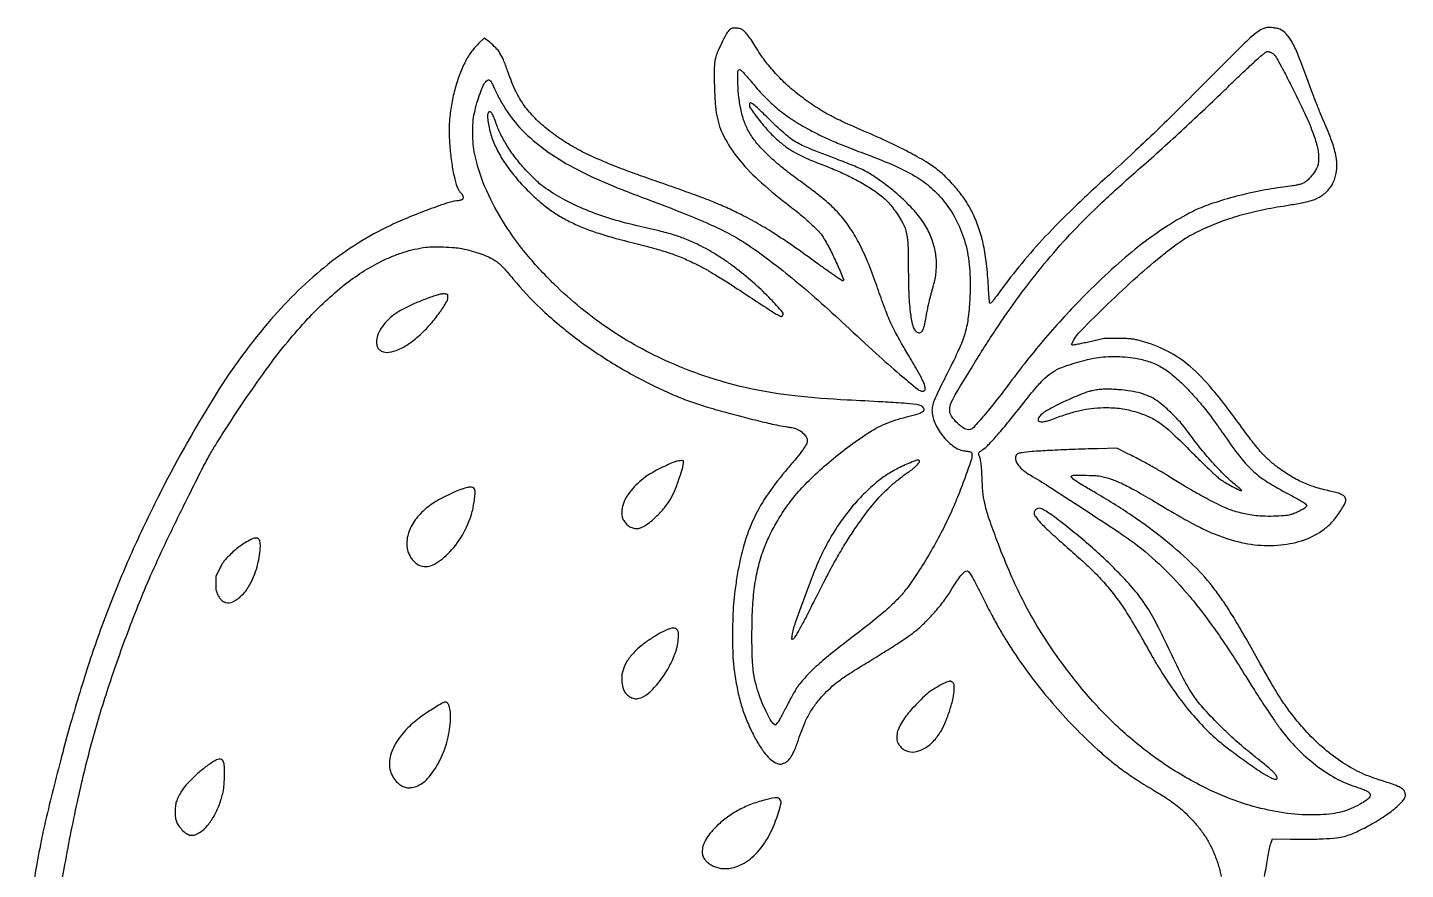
# Model space of a CAD drawing. Extents: x 0 to 1975, y 0 to 2092.
# Drawn here: x 49 to 1975, y 916 to 2092 of the extents above; entities that cross this region are included whole.
import ezdxf

# ---------------------------------------------------------------- set-up
doc = ezdxf.new("R2010")
doc.units = 0

msp = doc.modelspace()

# ---------------------------------------------------------------- linework, layer by layer
for points in [[(1777.855031, 906.027312, 0.002968), (1779.98021, 918.349806, -0.003582), (1781.990506, 929.921345, -0.004543), (1784.020893, 940.578641, -0.0036), (1785.866996, 949.4778, -0.036811), (1786.926046, 953.088123), (1789.022566, 958.676245), (1814.299078, 958.205844, 0.008198), (1837.519967, 958.154486, 0.009294), (1859.77705, 958.884175, 0.008846), (1878.641924, 960.188902, 0.045929), (1888.905683, 962.04108, 0.041618), (1906.618168, 968.577359, 0.020631), (1927.902667, 979.603228, 0.020588), (1948.587539, 992.582771, 0.035029), (1964.564584, 1005.281952, 0.02239), (1970.837042, 1011.56683, 0.078812), (1973.968655, 1016.3224, 0.123875), (1974.735471, 1020.571497, 0.102683), (1973.494431, 1025.01077, 0.123522), (1970.288342, 1028.643837, 0.046268), (1964.313016, 1031.982117, 0.023438), (1953.980748, 1035.991326, 0.004037), (1934, 1042.506512, -0.041908), (1907.4594, 1053.443952, -0.033388), (1880.909408, 1069.409813, -0.0317), (1855.326559, 1089.742185, -0.028924), (1831.675861, 1113.74327, -0.014239), (1815.842681, 1132.859404, -0.020523), (1803.0446, 1150.702222, -0.014157), (1788.749248, 1173.86919, -0.003373), (1766.325805, 1213.232334, 0.002918), (1747.16758, 1246.934765, 0.007687), (1732.930001, 1270.788719, 0.010299), (1720.799502, 1289.544983, 0.012508), (1708.641505, 1306.586124, 0.037937), (1679.088427, 1340.244195, 0.023708), (1639.875741, 1375.125314, 0.021547), (1592.870963, 1409.868152, 0.017405), (1539.638947, 1443.139464, -0.003753), (1522.602739, 1453.151403, -0.018439), (1513.246412, 1459.22397, -0.028139), (1508.046514, 1463.333739, -0.432098), (1507.985051, 1465.384225, -0.196603), (1510.618963, 1466.48782, -0.003826), (1525.596705, 1466.500793, -0.009254), (1539.871138, 1466.13965, -0.037541), (1548.5, 1465.109262, -0.034142), (1563.357773, 1461.122511, -0.02683), (1578.819925, 1454.873872, -0.019113), (1597.810165, 1445.08544, -0.006593), (1624.5, 1429.542779, 0.004488), (1660.401423, 1408.432906, 0.013106), (1685.668327, 1394.748719, 0.018187), (1706.298556, 1385.192729, 0.021237), (1726.541519, 1377.689899, 0.048293), (1763.83258, 1369.508755, 0.054813), (1800.415885, 1369.145157, 0.059165), (1833.636463, 1376.496194, 0.077602), (1861.003701, 1391.123721, 0.024015), (1867.424133, 1396.463576, 0.025104), (1873.203675, 1402.319823, 0.023067), (1878.765784, 1409.163194, 0.01521), (1884.542248, 1417.5, 0.013683), (1888.789779, 1424.456693, 0.04949), (1890.912026, 1429.184973, 0.085461), (1891.450273, 1432.68744, 0.141436), (1890.575474, 1435.525156, 0.098861), (1888.00795, 1438.135541, 0.050859), (1883.956499, 1440.32244, 0.03402), (1877.942986, 1442.350817, 0.011555), (1868.964174, 1444.49292, -0.02333), (1848.377066, 1449.919707, -0.031909), (1830.493752, 1456.818707, -0.031163), (1813.316119, 1466.075891, -0.020803), (1794.845768, 1478.663234, -0.02685), (1782.779144, 1488.69311, -0.027507), (1771.959414, 1499.882021, -0.017212), (1758.915743, 1516.038212, -0.003903), (1737.958326, 1544.36436, 0.018939), (1701.04183, 1591.244704, 0.046521), (1669.677478, 1621.834667, 0.058615), (1638.028848, 1641.801725, 0.050512), (1601, 1655.100318, 0.016063), (1595.085729, 1656.371626, 0.024481), (1589.879629, 1657.055746, 0.016909), (1583.407666, 1657.365938, 0.003912), (1572.5, 1657.434145), (1553.5, 1657.40429), (1532.263095, 1652.590131, -0.003938), (1524.012599, 1650.788042, -0.00598), (1516.811134, 1649.364116, -0.00251), (1510.65328, 1648.254833, -0.135729), (1509.482709, 1648.368262, -0.11258), (1508.757423, 1648.854535, -0.214281), (1508.531808, 1649.505181, -0.085771), (1508.812607, 1650.562779, -0.010276), (1509.870748, 1652.746645, -0.077162), (1521.445593, 1668.764009, -0.006108), (1558.874871, 1705.702632, -0.009075), (1600.171624, 1744.05398, -0.013842), (1637.5, 1775.661719, -0.006209), (1651.874942, 1786.87595, -0.015808), (1662.651056, 1794.544287, -0.018852), (1672.708964, 1800.699218, -0.013077), (1684.5, 1806.917526, -0.021932), (1711.252388, 1818.71391, -0.020274), (1739.639146, 1828.465669, -0.019169), (1770.255976, 1836.349539, -0.015391), (1803.710326, 1842.537948, 0.005645), (1822.501552, 1845.63648, 0.014194), (1836.094442, 1848.435749, 0.019181), (1846.120502, 1851.208822, 0.045405), (1853.253043, 1854.215554, 0.042549), (1859.368588, 1858.176442, 0.033623), (1865.260198, 1863.41727, 0.034099), (1870.291528, 1869.289868, 0.049274), (1873.813971, 1875.142813, 0.079864), (1878.374429, 1890.772355, 0.065797), (1878.254585, 1908.161004, 0.04881), (1873.191623, 1929.229322, 0.020287), (1862.490209, 1956.5, -0.00616), (1856.521844, 1970.530413, -0.004201), (1850.068458, 1986.618529, -0.003746), (1843.100922, 2004.820458, -0.002679), (1835.568219, 2025.282641, 0.008669), (1824.346478, 2054.674976, 0.034003), (1815.906728, 2072.145298, 0.057399), (1808.009143, 2082.916253, 0.101874), (1799.089391, 2089.289466, 0.057571), (1794.046941, 2090.86218, 0.032038), (1787.650514, 2091.654648, 0.032074), (1781.356075, 2091.623696, 0.072044), (1776.69799, 2090.616804, 0.074308), (1768.347446, 2085.99977, 0.02349), (1757.424629, 2076.792449, 0.009174), (1739.043994, 2059.12199, 0.00079), (1693, 2013.056704, -0.00159), (1652.537383, 1972.704737, -0.00394), (1622.566586, 1943.469888, -0.004491), (1594.544243, 1917.042913, -0.002738), (1561, 1886.312457, 0.007139), (1510.725437, 1839.434559, 0.013247), (1471.515569, 1799.765479, 0.015346), (1438.639029, 1762.46143, 0.015223), (1408.020834, 1723.112812, -0.002058), (1400.165209, 1712.449484, -0.021152), (1396.718577, 1708.199044, -0.0832), (1394.881541, 1706.71005, -0.482412), (1393.884286, 1707.112812, -0.050109), (1393.561734, 1708.809483, -0.002082), (1393.045908, 1714.967514, -0.00359), (1392.516744, 1722.281202, -0.00254), (1392.023285, 1730.5, 0.013632), (1389.431501, 1761.977906, 0.024592), (1385.34512, 1787.528935, 0.028495), (1379.318889, 1809.757899, 0.029226), (1370.845079, 1830.964636, 0.032611), (1361.752597, 1847.459844, 0.026331), (1349.969301, 1863.908505, 0.025918), (1336.286857, 1879.318048, 0.028573), (1321.5, 1892.704713, 0.035541), (1304.879451, 1904.260781, 0.013714), (1280.343359, 1917.955578, 0.011948), (1249.719329, 1933.042794, 0.007749), (1213.64384, 1949.082494, -0.003846), (1201.668824, 1954.295198, -0.003637), (1189.550049, 1959.78764, -0.003614), (1178.892971, 1964.805155, -0.012704), (1172.14384, 1968.256126, -0.020081), (1149.61578, 1981.705861, -0.020225), (1128.294801, 1996.889402, -0.020899), (1109.003124, 2013.173705, -0.026009), (1092.569185, 2029.92174, -0.008668), (1085.099434, 2038.672441, -0.013933), (1079.075072, 2046.412505, -0.013055), (1073.225649, 2054.827948, -0.006526), (1066.247994, 2065.755898, 0.01083), (1060.318327, 2074.868674, 0.020967), (1055.124513, 2081.837923, 0.025678), (1050.61651, 2086.837669, 0.077273), (1046.919618, 2089.541567, 0.056433), (1045.447829, 2090.103132, 0.02047), (1043.258818, 2090.571585, 0.019994), (1040.799859, 2090.892826, 0.022484), (1038.417737, 2091, 0.01726), (1035.037646, 2090.883283, 0.076407), (1033.101659, 2090.447204, 0.08556), (1031.494711, 2089.473494, 0.024801), (1029.396146, 2087.45856, 0.065565), (1025.301579, 2081.785668, 0.010182), (1018.969781, 2069.439781, 0.011344), (1013.137853, 2056.751599, 0.045678), (1010.483036, 2048.655289, 0.05338), (1008.935249, 2035.69964, 0.009247), (1009.089659, 2010.988116, 0.010512), (1010.243608, 1985.790939, 0.030594), (1012.46625, 1968.515488, 0.072079), (1022.54367, 1939.383107, 0.048581), (1041.68014, 1909.790732, 0.039681), (1070.359173, 1879.032813, 0.022421), (1109.5, 1846.317998, -0.00912), (1129.038937, 1830.850582, -0.016242), (1144.453523, 1817.321925, -0.019413), (1155.914903, 1805.716717, -0.05315), (1162.733937, 1796.445128, -0.015981), (1172.339691, 1778.692741, -0.012506), (1181.651833, 1758.861705, -0.00505), (1189.727359, 1739.967152, -0.534866), (1188.414518, 1738, -0.150689), (1187.13544, 1738.394443, -0.000903), (1176.884847, 1745.408181, -0.003823), (1165.648603, 1753.25329, -0.002941), (1153.5, 1761.982212, 0.004886), (1118.702727, 1786.779801, 0.010616), (1091.40696, 1804.982754, 0.013119), (1067.484908, 1819.344516, 0.014279), (1043.5, 1832.0114, 0.00968), (1023.421579, 1841.414271, 0.010588), (1003.580778, 1849.743024, 0.00766), (978.684665, 1859.140903, 0.002381), (941, 1872.50805, -0.000549), (912.058183, 1882.654784, -0.002602), (895.517455, 1888.571104, -0.004071), (882.802822, 1893.311213, -0.003171), (869.057754, 1898.663487, -0.011325), (839.422432, 1911.204426, -0.019811), (815.57571, 1923.096298, -0.022383), (794.886604, 1935.694693, -0.021155), (775, 1950.31736, -0.031321), (756.300953, 1967.355397, -0.043504), (742.017831, 1984.936356, -0.041299), (730.478648, 2005.432517, -0.024704), (720.07976, 2031.406645, 0.013404), (714.389181, 2046.60698, 0.043825), (709.506345, 2056.157435, 0.054814), (703.665607, 2063.533769, 0.030975), (695.153665, 2071.145332), (687.625745, 2077.08102), (679.726183, 2069.29051, 0.016157), (673.58101, 2062.825467, 0.024849), (668.739538, 2056.814386, 0.024835), (664.516398, 2050.350098, 0.016114), (660.260334, 2042.5, 0.028559), (652.524182, 2024.577347, 0.023318), (646.275638, 2004.64274, 0.022447), (641.69298, 1983.375803, 0.021439), (638.950179, 1961.455535, 0.027909), (638.484431, 1943.409922, 0.015443), (639.826035, 1921.401428, 0.015352), (642.571685, 1899.094518, 0.023613), (646.442882, 1880.035339, 0.012493), (648.549265, 1872.500401, 0.0311), (650.562946, 1867.146621, 0.042058), (652.759755, 1863.182127, 0.057505), (655.402682, 1860.075686, -0.085182), (657.170317, 1857.749911, -0.096558), (657.963564, 1855.066344, -0.11829), (657.627566, 1852.692277, -0.182213), (656.25, 1851.173101, -0.053525), (655.251407, 1850.789425, -0.012343), (653.495472, 1850.368653, -0.012613), (651.43785, 1849.982984, -0.012023), (649.33033, 1849.694546, 0.054383), (634.967231, 1846.473175, 0.007665), (606.368756, 1836.207986, 0.009421), (575.959667, 1824.104864, 0.01502), (550.5, 1812.500312, 0.057588), (464.174737, 1756.832555, 0.045224), (384.813467, 1678.607261, 0.037621), (308.581263, 1573.394095, 0.021114), (231.524074, 1435.5, 0.01146), (194.95514, 1358.710116, 0.013225), (163.74789, 1283.87289, 0.012921), (135.953968, 1205.99212, 0.010054), (109.650719, 1120, 0.004344), (98.514145, 1079.452764, 0.002958), (86.521524, 1033.151409, 0.002867), (75.845568, 989.861735, 0.00933), (69.472603, 961.010332, 0.006676), (61.551395, 918.77309, 0.002386), (51.344989, 858.32283, 0.002268)], [(87.570561, 839.949112, -0.00556), (100.540621, 916.879942, -0.008719), (119.081932, 1010.468658, -0.012853), (138.890152, 1091.861605, -0.013377), (162.19478, 1169.621574, -0.010717), (191.295815, 1252.055298, -0.006911), (208.493269, 1295.793783, -0.008287), (225.923407, 1336.45019, -0.00707), (246.834554, 1381.365012, -0.003299), (275.136667, 1439, -0.001643), (292.939016, 1474.365238, -0.009167), (302.891003, 1493.114829, -0.012172), (312.289986, 1509.132595, -0.004366), (326.429398, 1531.5, -0.014822), (386.910629, 1619.509363, -0.029407), (440.815374, 1684.751224, -0.036855), (492.044333, 1732.264968, -0.053384), (544.043826, 1765.407913, -0.017965), (559.562446, 1772.42861, -0.020733), (574.828908, 1777.957499, -0.021195), (590.192273, 1782.104124, -0.020591), (606, 1784.981659, -0.033945), (615.791538, 1785.678241, -0.010174), (630.751084, 1785.421058, -0.010357), (645.799966, 1784.543449, -0.030007), (656.126608, 1783.099142, -0.016057), (669.173758, 1780.02953, -0.017988), (681.50554, 1776.226322, -0.019402), (692.411273, 1771.947091, -0.033136), (701.089827, 1767.440282, -0.035277), (706.81638, 1763.388721, -0.024462), (712.700331, 1758.067876, -0.018459), (719.479342, 1750.78795, -0.007684), (728.104666, 1740.495528, 0.034149), (766.507326, 1699.306608, 0.025696), (813.859063, 1659.363069, 0.02467), (867.406858, 1622.727014, 0.024482), (924.436692, 1591.44242, 0.009393), (948.75178, 1580.173054, 0.014778), (970.075905, 1571.515657, 0.014043), (992.642607, 1563.835882, 0.007486), (1020.942783, 1555.545736, 0.004215), (1049.275375, 1547.96123, 0.005112), (1075.968856, 1541.346504, 0.00514), (1098.575619, 1536.234031, 0.021851), (1112.235795, 1533.911203, -0.01338), (1115.694113, 1533.383231, -0.011902), (1119.257824, 1532.653185, -0.012036), (1122.431893, 1531.842933, -0.035632), (1124.546792, 1531.082326, -0.054121), (1129.944192, 1527.958862, -0.051407), (1134.649069, 1523.701821, -0.055918), (1137.93551, 1519.106989, -0.127984), (1139, 1515.016416, -0.126249), (1137.709804, 1509.988141, -0.027845), (1132.955766, 1502.371779, -0.019336), (1124.848966, 1491.759828, -0.005578), (1111.515798, 1476, 0.027575), (1084.254305, 1440.743099, 0.040158), (1064.644655, 1406.714645, 0.040505), (1050.8414, 1370.214973, 0.028723), (1041.147884, 1327.5, 0.007422), (1037.720456, 1304.956373, 0.014392), (1035.769817, 1286.839105, 0.01376), (1034.815201, 1268.120571, 0.006181), (1034.542575, 1243.5, 0.002271), (1034.650481, 1224.998668, 0.00876), (1034.970947, 1213.512984, 0.01257), (1035.622134, 1204.298452, 0.009718), (1036.778586, 1194.29772, 0.014297), (1040.868746, 1169.450804, 0.02144), (1045.978089, 1148.074406, 0.023147), (1052.54653, 1128.501289, 0.021588), (1061.032596, 1109.147778, 0.018104), (1069.725947, 1092.951116, 0.029751), (1078.354919, 1080.015818, 0.035716), (1086.678444, 1070.509934, 0.08253), (1094.404498, 1065.046232, 0.034714), (1098.060439, 1063.579893, 0.078247), (1101.001677, 1063.117708, 0.078187), (1103.944046, 1063.581584, 0.034618), (1107.60398, 1065.050336, 0.095019), (1112.927642, 1069.016595, 0.056368), (1117.595482, 1075.440214, 0.036701), (1122.282925, 1085.334912, 0.011637), (1127.820887, 1100.707734, -0.019462), (1134.944728, 1119.552758, -0.031853), (1142.582015, 1134.813043, -0.033822), (1151.733277, 1148.324495, -0.025912), (1163.428345, 1161.800669, -0.021371), (1173.932638, 1171.814398, -0.021868), (1185.175754, 1180.814236, -0.016362), (1199.701516, 1190.721596, -0.005778), (1221.127646, 1203.98526, 0.003885), (1243.791128, 1217.896544, 0.005281), (1264.009456, 1230.82314, 0.005668), (1280.580594, 1241.936458, 0.019294), (1291, 1249.705006, 0.027336), (1304.214351, 1261.624175, 0.017572), (1318.24377, 1276.772014, 0.017564), (1331.188166, 1292.883723, 0.027107), (1341.088762, 1307.750971, -0.013187), (1347.795383, 1318.456138, -0.02724), (1353.694391, 1326.370761, -0.031642), (1358.687154, 1331.642397, -0.189547), (1362.139671, 1333, -0.241478), (1364.548208, 1331.764753, -0.023223), (1368.250923, 1326.070951, -0.013825), (1373.891027, 1315.807961, -0.001886), (1384.998424, 1294, 0.004287), (1396.828235, 1271.046887, 0.008575), (1406.643817, 1253.148056, 0.009556), (1416.33411, 1236.903797, 0.007033), (1427.661909, 1219.27151, 0.016138), (1453.178579, 1183.331115, 0.01528), (1481.411681, 1148.433353, 0.01515), (1511.981321, 1115.026099, 0.015177), (1544.5, 1083.552125, 0.013062), (1562.401243, 1068.084384, 0.014831), (1580.359394, 1054.238325, 0.013853), (1600.134253, 1040.725468, 0.009108), (1623.587128, 1026.232121, -0.007367), (1639.485419, 1016.483709, -0.01784), (1650.850132, 1008.701023, -0.021025), (1660.46988, 1000.950821, -0.0149), (1670.614218, 991.5, -0.01932), (1682.458833, 978.845269, -0.02651), (1692.025516, 966.536547, -0.027358), (1700.007883, 953.603927, -0.022815), (1707.071065, 939.081054, -0.026908), (1713.062848, 922.83028, -0.027831), (1717.196829, 906.210565, -0.026503)]]:
    msp.add_lwpolyline(points, format="xyb")
for points in [[(1789.604951, 2055.523191, -0.105944), (1792.627472, 2052.465762, -0.012789), (1797.547822, 2044.312583, -0.010168), (1804.398304, 2031.685013, -0.002604), (1814.956355, 2010.978297, -0.006193), (1833.647453, 1972.66996, -0.018978), (1844.991033, 1946.106353, -0.027899), (1851.346278, 1926.256769, -0.061525), (1853.425162, 1910.5, -0.01059), (1853.356976, 1905.212934, -0.039479), (1852.982107, 1901.909401, -0.045458), (1852.120677, 1898.944545, -0.017419), (1850.413519, 1895, -0.040977), (1847.087885, 1889.260981, -0.026963), (1842.399478, 1883.232686, -0.027011), (1837.372706, 1878.037655, -0.069136), (1833.09118, 1875.046516, -0.036791), (1828.686131, 1873.193455, -0.028815), (1823.683059, 1871.824787, -0.017403), (1816.580241, 1870.571776, -0.00399), (1804.5, 1868.969941, 0.018786), (1770.087733, 1863.366412, 0.016079), (1734.339145, 1854.953062, 0.016598), (1701.642414, 1844.964374, 0.034207), (1677, 1834.601721, 0.026774), (1642.214471, 1814.685227, 0.020859), (1606.627849, 1789.534587, 0.018756), (1569.596596, 1758.692895, 0.013384), (1530.43708, 1721.568234, 0.008245), (1501.089639, 1691.230678, 0.010439), (1475.033754, 1662.199699, 0.01006), (1449.458424, 1631.240086, 0.006815), (1421.523608, 1595, -0.005985), (1402.495431, 1570.229632, -0.009752), (1385.694894, 1549.728341, -0.005951), (1371.456718, 1533.426074, -0.149876), (1366.440576, 1530.395729, -0.199321), (1358.789321, 1531.533182, -0.054694), (1348.888828, 1539.064996, -0.054574), (1340.616429, 1548.843986, -0.149369), (1338, 1557.406875, -0.133274), (1342.108588, 1572.547152, -0.0052), (1372.089127, 1622.519937, -0.009984), (1405.961168, 1675.278934, -0.012695), (1439.395302, 1722.5, -0.013312), (1474.584963, 1767.090035, -0.015989), (1510.085577, 1807.023053, -0.01467), (1550.533563, 1847.259519, -0.008675), (1601, 1892.979158, 0.003246), (1630.937827, 1919.514937, 0.002987), (1661.374038, 1947.17753, 0.002997), (1691.360339, 1975.093812, 0.003338), (1719.946385, 2002.390725, -0.001599), (1738.316393, 2020.054863, -0.002518), (1754.211082, 2035.088868, -0.002667), (1767.074136, 2047.005112, -0.01195), (1774.807877, 2053.760452, -0.008189), (1778.521518, 2056.749411, -0.05901), (1780.484672, 2057.935374, -0.111796), (1782.114365, 2058.270631, -0.064971), (1784.098923, 2057.971629, -0.020892), (1785.475709, 2057.513731, -0.013893), (1787.014236, 2056.880163, -0.013998), (1788.475643, 2056.180669, -0.026413)], [(1050.635053, 2027.75, -0.007771), (1053.16057, 2024.972651, -0.002328), (1056.922359, 2020.664062, -0.002333), (1061.100259, 2015.787868, -0.002526), (1065.122454, 2011, 0.023034), (1081.781987, 1992.744288, 0.026426), (1099.337695, 1976.964237, 0.025725), (1118.875202, 1962.781759, 0.019859), (1141.5, 1949.319416, 0.011304), (1157.373211, 1941.167605, 0.011016), (1173.734373, 1933.668053, 0.008615), (1193.625465, 1925.479259, 0.00349), (1221, 1914.97724, -0.013422), (1263.788346, 1897.579258, -0.03609), (1292.831625, 1882.267288, -0.047562), (1314.427811, 1865.768491, -0.044734), (1333.010065, 1845.168794, -0.050252), (1349.823687, 1817.38019, -0.050495), (1360.723191, 1786.840407, -0.045538), (1366.019444, 1752.006012, -0.029631), (1366.044995, 1711.278223, -0.019203), (1363.442174, 1684.534412, -0.039529), (1358.970122, 1664.000329, -0.033605), (1350.83493, 1642.429247, -0.010478), (1335.815001, 1611.2386, 0.002089), (1321.767057, 1583.276402, 0.019049), (1316.168888, 1570.850367, 0.045285), (1313.735208, 1562.83223, 0.067735), (1313.23179, 1555.538834, 0.095632), (1317.895664, 1537.79514, 0.062773), (1329.386519, 1519.989471, 0.064539), (1344.40381, 1506.182896, 0.126089), (1359.5, 1500.437361, -0.006028), (1365.733947, 1499.654862, -0.091382), (1367.794991, 1498.973721, -0.215105), (1368.718103, 1497.748272, -0.055673), (1368.997697, 1495.230948, -0.082498), (1367.573222, 1486.688952, -0.004964), (1358.866079, 1462.057985, -0.008156), (1348.822062, 1435.854359, -0.011463), (1338.949709, 1412.842874, -0.013634), (1325.594438, 1385.576511, -0.011658), (1310.088044, 1357.59539, -0.011864), (1293.678013, 1331.014208, -0.016333), (1277.611042, 1308, -0.028697), (1266.527688, 1294.828327, -0.020794), (1252.790928, 1281.446101, -0.014585), (1233.729536, 1265.339516, -0.004895), (1205, 1242.921735, 0.005086), (1173.874817, 1218.615548, 0.014787), (1153.050905, 1200.97803, 0.020912), (1138.007312, 1186.269678, 0.029218), (1125.943217, 1171.842427, 0.022522), (1122.921225, 1167.357891, 0.007474), (1118.891225, 1160.526671, 0.007189), (1114.500286, 1152.558638, 0.006652), (1110.22234, 1144.26022, -0.005072), (1106.26839, 1136.530385, -0.006301), (1102.428328, 1129.426486, -0.005214), (1099.073387, 1123.547817, -0.046624), (1097.342182, 1121.134119), (1094.184364, 1117.5), (1090.989081, 1120.5, -0.080352), (1087.225764, 1125.383679, -0.011288), (1081.402147, 1136.746333, -0.013641), (1075.612291, 1149.581589, -0.018425), (1071.131148, 1161.5, -0.022933), (1066.280279, 1178.56642, -0.028759), (1063.439744, 1194.767012, -0.021912), (1062.024395, 1214.321989, -0.007322), (1061.628855, 1243, -0.011851), (1062.546394, 1280.360878, -0.021553), (1065.331907, 1310.767126, -0.025208), (1070.281377, 1337.235553, -0.027154), (1077.78128, 1362.408504, -0.02675), (1085.648697, 1381.155431, -0.019644), (1096.262146, 1401.048249, -0.019254), (1108.708862, 1420.557032, -0.02202), (1122.107108, 1438.165741, -0.024483), (1141.523445, 1459.284598, -0.016071), (1165.786496, 1481.71994, -0.015605), (1192.526984, 1503.473948, -0.017695), (1219.5, 1522.581466, -0.017561), (1234.390031, 1531.625462, -0.025988), (1248.084077, 1538.388858, -0.025751), (1262.500505, 1543.73794, -0.016813), (1279.602017, 1548.47428, 0.016315), (1294.084404, 1552.469722, 0.091735), (1301.15855, 1556.195608, 0.351258), (1301.990017, 1559.787517, 0.171068), (1298.438404, 1563.327982, 0.084408), (1291.486099, 1565.301237, 0.007374), (1273.155627, 1567.018144, 0.00607), (1244.627907, 1568.918181, 0.001263), (1194.5, 1571.519089, -0.015439), (1121.455093, 1577.389075, -0.024448), (1059.472105, 1587.388767, -0.026766), (1003.06855, 1602.535756, -0.024787), (947.104521, 1623.948999, -0.022012), (902.836437, 1645.82744, -0.022855), (861.232053, 1671.262957, -0.022862), (822.134785, 1700.381809, -0.022056), (785.368991, 1733.282241, -0.027565), (744.596203, 1777.792151, -0.034324), (712.105501, 1823.508885, -0.037352), (688.501689, 1869.454114, -0.048353), (674.357701, 1914.652639, -0.027587), (672.197536, 1928.803373, -0.021921), (671.386475, 1944.241571, -0.022245), (671.928222, 1959.354937, -0.032708), (673.857195, 1972.5, -0.0167), (677.388398, 1986.653905, -0.019397), (681.709681, 1999.840178, -0.019961), (686.23887, 2010.691951, -0.076902), (690.284624, 2016.75, -0.093413), (692.864367, 2018.679573, -0.278944), (694.971701, 2018.493347, -0.112513), (697.146792, 2015.985765, -0.012857), (700.523676, 2009.25, 0.004273), (706.037117, 1997.764524, 0.011098), (710.260383, 1989.618425, 0.013126), (714.403179, 1982.49463, 0.008601), (719.529645, 1974.5, 0.053273), (744.231749, 1944.803188, 0.040439), (776.928967, 1917.83468, 0.034635), (818.602293, 1892.877044, 0.02151), (870.505726, 1869.239584, 0.003427), (878.376663, 1866.118819, 0.001008), (890.495432, 1861.43778, 0.001012), (904.148922, 1856.227214, 0.001087), (917.5, 1851.196173, -0.004635), (967.129908, 1832.091127, -0.011511), (1002.987198, 1816.941212, -0.015461), (1030.437427, 1803.555833, -0.024383), (1053, 1790.233597, -0.016002), (1083.277179, 1768.88561, -0.010032), (1117.352249, 1742.099857, -0.009142), (1154.090827, 1710.869041, -0.007337), (1192.5, 1675.973806, 0.003492), (1235.339807, 1636.447656, 0.008297), (1267.886651, 1607.808902, 0.005009), (1293.343613, 1586.583444, 0.172939), (1300.589441, 1584, 0.069585), (1301.561002, 1584.135871, 0.078934), (1302.413188, 1584.532321, 0.082429), (1303.072334, 1585.155632, 0.085587), (1303.484395, 1585.950834, 0.16313), (1303.403422, 1590.986228, 0.02788), (1299.664087, 1599.949374, 0.018425), (1292.53483, 1613.385528, 0.004265), (1279.521783, 1635.432922, -0.004824), (1273.702925, 1645.316767, -0.003878), (1267.630082, 1656.055253, -0.00392), (1262.172674, 1666.066746, -0.009997), (1258.419304, 1673.432922, -0.010819), (1253.524501, 1684.116464, -0.010267), (1249.006172, 1695.188667, -0.006048), (1243.27796, 1710.649257, -0.00121), (1233.461478, 1738.372795, 0.016016), (1221.603357, 1768.953006, 0.024624), (1209.226559, 1794.497342, 0.028006), (1195.859341, 1815.988724, 0.034715), (1181.016329, 1834.275436, 0.01758), (1172.57504, 1842.700107, 0.013432), (1162.78491, 1851.328272, 0.01062), (1150.455098, 1861.183083, 0.004882), (1134, 1873.519011, -0.002848), (1115.097857, 1887.569694, -0.008593), (1102.435203, 1897.440052, -0.011662), (1092.456859, 1905.889401, -0.01102), (1082.689244, 1914.952032, -0.024605), (1068.6126, 1930.014457, -0.041562), (1058.587888, 1944.077101, -0.044783), (1051.525832, 1958.819769, -0.034794), (1046.477798, 1975.881633, -0.025622), (1043.445634, 1993.883643, -0.021703), (1042.052875, 2013.130614, -0.013482), (1042.020763, 2030.260185, -0.406884), (1044.830192, 2033, -0.178068), (1045.363931, 2032.803691, -0.007591), (1046.898244, 2031.457813, -0.012209), (1048.684069, 2029.76161, -0.008308)], [(1058.39883, 1985.596952, 0.248061), (1059.09187, 1979.844405, 0.012278), (1070.711263, 1963.933451, 0.020036), (1084.337049, 1947.603822, 0.029243), (1097.695024, 1934.471487, 0.022672), (1110.223881, 1924.482603, 0.030299), (1122.486927, 1916.671468, 0.025189), (1137.253123, 1909.425139, 0.010252), (1158, 1901.009842, -0.009486), (1178.707289, 1892.647549, -0.013108), (1196.93173, 1884.311673, -0.0142), (1213.450193, 1875.636179, -0.015399), (1229, 1866.255926, -0.014749), (1238.425952, 1859.764441, -0.02388), (1245.990876, 1853.64277, -0.026147), (1252.430646, 1847.267429, -0.023486), (1258.41805, 1840.03034, -0.024805), (1270.681968, 1821.895546, -0.069016), (1276.75818, 1807.807832, -0.055755), (1279.442397, 1790.960509, -0.012132), (1280.100646, 1761.5, 0.008236), (1280.674578, 1722.050141, 0.022918), (1282.801439, 1694.428184, 0.029459), (1286.281725, 1675.472378, 0.16749), (1291.754725, 1666.978293, 0.176523), (1296.010714, 1665.581726, 0.249712), (1299.400564, 1667.530694, 0.082832), (1302.186028, 1674.225004, 0.013079), (1305.066892, 1688.230898, -0.005137), (1306.397592, 1695.264691, -0.003896), (1307.996323, 1702.952201, -0.003939), (1309.609854, 1710.14371, -0.009161), (1310.95992, 1715.5, -0.000101), (1312.254008, 1720.26035, -0.000077), (1313.672744, 1725.471875, -0.000078), (1315.003809, 1730.355373, -0.000184), (1315.999251, 1734, 0.045727), (1319.25712, 1752.361722, 0.048161), (1319.036489, 1770.68687, 0.046827), (1315.272275, 1789.079333, 0.03914), (1307.993405, 1807.642016, 0.024861), (1302.662248, 1817.362489, 0.024471), (1296.366537, 1826.559133, 0.021742), (1288.530794, 1836.001052, 0.013186), (1278.500948, 1846.5, 0.018339), (1264.336076, 1859.569502, 0.015654), (1248.500622, 1872.302382, 0.015935), (1232.287567, 1883.731975, 0.022003), (1217, 1892.858101, 0.022838), (1212.45904, 1895.043342, 0.003431), (1203.127651, 1898.944543, 0.003847), (1192.033734, 1903.39404, 0.003313), (1180.306897, 1907.903547, -0.004956), (1141.097024, 1923.129651, -0.036414), (1123.030621, 1931.926093, -0.0492), (1108.65264, 1942.282659, -0.013191), (1088, 1961.481219, 0.001616), (1070.517179, 1978.504272, 0.021305), (1063.772016, 1984.495086, 0.085413), (1060.281637, 1986.462247, 0.407318)], [(692.882637, 1972.331282, 0.110474), (692.143457, 1967.738737, 0.020966), (693.015283, 1959.254481, 0.022172), (694.869615, 1949.542497, 0.02238), (697.572251, 1940.063642, 0.035331), (705.116591, 1921.872657, 0.029641), (715.549587, 1903.778734, 0.027069), (729.046176, 1885.515555, 0.020045), (745.805884, 1866.811865, 0.016036), (761.496428, 1851.657824, 0.023665), (776.277222, 1839.493104, 0.024979), (791.500753, 1829.270428, 0.021238), (808.5, 1820.007342, 0.017668), (826.227042, 1812.066953, 0.017117), (844.656798, 1805.306862, 0.013064), (867.455321, 1798.473494, 0.004974), (899.561436, 1790.099701, -0.006336), (927.57587, 1782.711557, -0.015005), (948.181138, 1776.325525, -0.018203), (965.792109, 1769.556705, -0.01514), (984, 1761.126189, -0.011517), (997.918268, 1753.757095, -0.009398), (1012.471566, 1745.254292, -0.006545), (1030.917926, 1733.672762, -0.00207), (1058.156386, 1715.909603, 0.000984), (1084.643869, 1698.554096, 0.010411), (1095.609125, 1691.721256, 0.018022), (1101.881231, 1688.29156, 0.322041), (1104.027033, 1688.635098, 0.393751), (1104.252762, 1694.461419, 0.013922), (1087.731122, 1712.579883, 0.020251), (1066.052838, 1733.313322, 0.014948), (1040.5, 1754.520665, 0.012762), (1027.72171, 1763.981449, 0.011844), (1014.159853, 1773.0247, 0.012088), (1000.516843, 1781.207226, 0.015257), (987.5, 1788.076125, 0.017636), (970.067602, 1795.856267, 0.021018), (953.110106, 1801.90205, 0.015219), (931.797662, 1807.800689, 0.004562), (899, 1815.495661, -0.019399), (862.993123, 1825.078894, -0.022857), (829.794132, 1836.995388, -0.024361), (799.852274, 1851.056154, -0.030349), (773.626935, 1867.078321, -0.036172), (760.041622, 1878.096166, -0.020368), (745.158654, 1893.251391, -0.019888), (730.906096, 1910.316356, -0.024943), (719.162914, 1927.255378, -0.013053), (714.562425, 1935.103381, -0.013322), (710.410485, 1943.128142, -0.013462), (706.732911, 1951.277756, -0.014046), (703.55432, 1959.5, 0.014958), (700.016276, 1968.602645, 0.073417), (697.154301, 1973.300134, 0.288183), (694.85214, 1974.052498, 0.240973)], [(622.5, 1718.380424, 0.016489), (606.74217, 1712.995479, 0.013559), (590.295557, 1706.246919, 0.013917), (575.254844, 1699.086345, 0.028645), (564.00612, 1692.504069, 0.0447), (553.688298, 1684.227653, 0.047716), (545.252927, 1674.414631, 0.051908), (539.492314, 1664.139297, 0.086125), (537.181149, 1654.503947, 0.041212), (537.279788, 1649.25436, 0.086793), (538.380438, 1645.343178, 0.09837), (540.627688, 1642.347326, 0.064932), (544.188201, 1639.903987, 0.155147), (554.44045, 1638.208389, 0.068273), (567.800485, 1642.054041, 0.052346), (583.270297, 1650.936198, 0.030105), (599.919272, 1664.565409, 0.028912), (613.002169, 1678.144148, 0.023603), (625.403756, 1694.064274, 0.019412), (635.147462, 1709.074119, 0.164481), (636.808492, 1716.832184, 0.055736), (636.465235, 1718.3218, 0.175431), (635.826144, 1719.103814, 0.108505), (634.625095, 1719.504685, 0.015199), (632, 1719.703469, 0.029954), (629.917238, 1719.672837, 0.015947), (627.353125, 1719.398755, 0.015819), (624.742372, 1718.950565, 0.023671)], [(1597.5, 1629.934829, -0.035511), (1615.882474, 1625.489512, -0.048527), (1631.529581, 1618.777182, -0.043843), (1646.720564, 1608.609366, -0.022768), (1663.843685, 1593.5, -0.016148), (1677.885313, 1579.018313, -0.014252), (1691.580513, 1563.058328, -0.012216), (1706.156988, 1544.130347, -0.006882), (1722.957368, 1520.5, 0.014879), (1744.846643, 1490.731738, 0.042449), (1762.334827, 1471.908356, 0.04546), (1782.061531, 1457.022307, 0.019148), (1810.959191, 1440.580139, -0.004868), (1818.545342, 1436.54603, -0.005986), (1825.541765, 1432.628389, -0.00502), (1831.339107, 1429.212423, -0.042762), (1833.779891, 1427.440371, -0.008713), (1836.135444, 1425.328638, -0.119864), (1836.763302, 1424.378445, -0.231144), (1836.668269, 1423.509942, -0.042771), (1835.668221, 1422.191126, -0.075941), (1832.653408, 1419.728484, -0.016408), (1826.72949, 1416.488187, -0.01799), (1820.179103, 1413.470274, -0.030859), (1814.5, 1411.499248, -0.049666), (1805.364052, 1409.901751, -0.013158), (1790.553296, 1409.197077, -0.013958), (1775.050116, 1409.300723, -0.027287), (1762.748332, 1410.400466, -0.013366), (1752.8415, 1412.10565, -0.013259), (1743.013096, 1414.341686, -0.013788), (1733.764384, 1416.979083, -0.018878), (1725.612011, 1419.891493, -0.024276), (1711.450751, 1426.376043, -0.005977), (1688.86761, 1438.418928, -0.006446), (1665.449236, 1451.66474, -0.01211), (1646.938162, 1463.061535, 0.009683), (1634.653499, 1470.707356, 0.006955), (1620.652902, 1478.787699, 0.006341), (1605.013596, 1487.267669, 0.004902), (1587.765674, 1496.123975), (1571.5, 1504.275426), (1545, 1503.602353, 0.002721), (1508.9631, 1502.490773, 0.004139), (1477.673536, 1501.095679, 0.004232), (1452.501882, 1499.550705, 0.021326), (1438.5, 1497.970078, 0.032931), (1434.152452, 1496.993796, 0.117083), (1431.691364, 1495.585199, 0.144779), (1430.415155, 1493.40852, 0.060758), (1430, 1490.004651, 0.116386), (1431.318607, 1484.416575, 0.063848), (1435.25758, 1478.546068, 0.050975), (1441.606177, 1472.626616, 0.030472), (1450.203879, 1466.899252, -0.011064), (1476.309106, 1450.935362, -0.001878), (1525.290795, 1419.211688, -0.001673), (1574.200972, 1387.038968, -0.014503), (1595.501908, 1372.018326, -0.031921), (1635.206353, 1338.097348, -0.02582), (1673.354454, 1297.011858, -0.022545), (1711.680043, 1246.767428, -0.01424), (1751.977971, 1185, 0.005022), (1763.759133, 1166.193499, 0.003495), (1777.421001, 1145.188685, 0.003443), (1790.469969, 1125.722592, 0.009977), (1799.857552, 1112.5, 0.034073), (1822.926198, 1085.413214, 0.035142), (1849.23706, 1062.010522, 0.036924), (1877.091113, 1043.645877, 0.049834), (1904.758593, 1031.637237, -0.00851), (1913.478164, 1028.680425, -0.025414), (1919.292054, 1026.258121, -0.03669), (1923.103878, 1024.08101, -0.122385), (1925.021963, 1021.958961, -0.170205), (1925.502449, 1018.868063, -0.141942), (1924.004409, 1015.881809, -0.062729), (1919.837425, 1012.382411, -0.011763), (1911.325459, 1007.166988, -0.030974), (1898.811934, 1000.90058, -0.035314), (1886.148373, 996.538386, -0.032905), (1872.255385, 993.789263, -0.021599), (1856, 992.381654, -0.038049), (1815.021931, 993.729315, -0.033471), (1772.882937, 1001.217044, -0.031719), (1729.93541, 1014.794143, -0.026899), (1686.541559, 1034.349483, -0.035361), (1627.899812, 1070.13139, -0.03316), (1573.537369, 1114.530776, -0.031523), (1523.072244, 1167.987917, -0.025917), (1476.084182, 1230.865473, -0.016072), (1456.011981, 1263.037913, -0.015821), (1437.936592, 1296.600012, -0.014705), (1420.896215, 1333.465924, -0.010502), (1403.92629, 1375.639067, -0.006589), (1393.465361, 1404.441691, -0.022681), (1387.784922, 1423.487807, -0.030864), (1384.79432, 1439.666551, -0.022694), (1383.414979, 1457.853936, 0.006886), (1382.834203, 1471.018884, 0.014137), (1381.946287, 1481.302326, 0.016362), (1380.802452, 1489.020716, 0.074488), (1379.341239, 1493.30701, -0.064444), (1378.41809, 1495.847492, -0.179872), (1378.671329, 1497.696576, -0.10743), (1380.227793, 1499.521821, -0.016064), (1384.180367, 1502.334941, 0.056488), (1391.889708, 1508.818922, 0.010104), (1404.567071, 1522.74611, 0.009039), (1420.822951, 1542.039123, 0.004134), (1441.371105, 1567.77265, -0.008793), (1459.075539, 1589.52603, -0.030723), (1471.562291, 1602.60719, -0.045779), (1482.579098, 1611.082103, -0.0485), (1494.750021, 1617.223292, -0.016948), (1503.589612, 1620.315293, -0.005271), (1517.06362, 1624.366239, -0.005127), (1530.521236, 1628.108947, -0.019657), (1539.002113, 1630.020521, -0.025928), (1552.578502, 1631.802904, -0.020042), (1567.492828, 1632.379098, -0.019632), (1582.783731, 1631.756047, -0.021576)], [(1544.824002, 1585.920839, 0.018703), (1541.320138, 1585.416556, 0.010494), (1537.104528, 1584.556169, 0.01046), (1532.876999, 1583.507103, 0.016771), (1529.324002, 1582.416995, 0.016428), (1516.479827, 1577.522391, 0.00887), (1500.985968, 1570.701907, 0.008871), (1485.759547, 1563.343694, 0.01659), (1473.757377, 1556.770074, 0.03379), (1466.651712, 1551.889936, 0.078942), (1462.296134, 1547.156748, 0.188291), (1461.524417, 1543.607415, 0.300254), (1463.547215, 1541.398794, 0.082076), (1467.076866, 1541.108286, 0.037189), (1471.672072, 1541.831053, 0.023998), (1478.03966, 1543.650649, 0.00706), (1487.618723, 1547.043953, -0.014399), (1507.280847, 1553.685991, -0.024776), (1524.036488, 1557.918679, -0.027121), (1540.014885, 1560.230166, -0.022363), (1557.218243, 1561, -0.016949), (1569.334892, 1560.589152, -0.023943), (1580.060427, 1559.342998, -0.023631), (1590.723828, 1557.06127, -0.015901), (1602.660135, 1553.501247, -0.032657), (1619.849894, 1546.496662, -0.047037), (1633.877335, 1537.968785, -0.030501), (1649.884993, 1524.452111, -0.006452), (1676, 1498.868758, 0.002761), (1689.674323, 1485.273531, 0.004633), (1701.329781, 1474.023244, 0.00472), (1710.689559, 1465.321053, 0.026924), (1715.943472, 1461.022364, 0.025345), (1722.915282, 1456.442488, 0.010445), (1732.782167, 1450.927869, 0.006004), (1742.726419, 1445.79173, 0.116712), (1746.072013, 1445, 0.667991), (1746.184036, 1445.270247, 0.008813), (1744.415793, 1446.979008, 0.011742), (1741.974468, 1449.151445, 0.006202), (1738.849957, 1451.737047, -0.024863), (1722.510701, 1466.318534, -0.015382), (1704.745564, 1484.946051, -0.014432), (1686.707462, 1506.271372, -0.01348), (1669.5, 1529.083176, 0.029721), (1661.241951, 1539.3218, 0.013448), (1649.301475, 1551.758469, 0.0133), (1636.889579, 1563.373758, 0.03515), (1627.249071, 1570.784788, 0.039854), (1616.577319, 1576.690537, 0.037559), (1604.892923, 1580.964964, 0.031686), (1590.99966, 1583.959179, 0.01681), (1573.5, 1585.985925, 0.005491), (1564.505001, 1586.622964, 0.015499), (1558.207632, 1586.803909, 0.01734), (1552.314075, 1586.58606, 0.008479)], [(953, 1484.904084, 0.02264), (944.77836, 1481.563332, 0.008981), (933.796581, 1476.26946, 0.008982), (923.011844, 1470.584468, 0.022636), (915.43771, 1465.957967, 0.033674), (904.571611, 1457.50853, 0.032654), (894.81818, 1447.59504, 0.034349), (886.991262, 1437.154895, 0.053841), (881.943985, 1427.145821, 0.045977), (880.327134, 1421.248499, 0.042037), (879.75022, 1414.973362, 0.044282), (880.225262, 1409.110704, 0.076523), (881.770487, 1404.480528, 0.06214), (885.217015, 1399.431668, 0.064034), (889.767257, 1395.44235, 0.06703), (894.970391, 1392.877051, 0.081227), (900.333525, 1392, 0.097372), (905.784208, 1393.071654, 0.039996), (912.536895, 1396.486645, 0.03406), (920.047963, 1401.806556, 0.022849), (927.891473, 1408.826448, 0.023504), (939.232262, 1421.047272, 0.040589), (947.285045, 1432.328734, 0.037497), (953.810849, 1445.374106, 0.017009), (960.449535, 1463.289848, 0.003376), (963.609109, 1473.016092, 0.01511), (965.248399, 1478.779172, 0.025817), (966.026649, 1482.713547, 0.058062), (966.110691, 1485.75, 0.353244), (965.121301, 1486.775565, 0.047199), (961.897271, 1486.871982, 0.040196), (957.628368, 1486.249571, 0.028896)], [(1285.5, 1485.08972, 0.018517), (1265.998961, 1476.281503, 0.029399), (1250.105416, 1467.180214, 0.029491), (1235.423986, 1456.299272, 0.018784), (1219.636619, 1442.047244, 0.022646), (1203.207592, 1424.539292, 0.021219), (1188.049544, 1405.244521, 0.020648), (1174.194981, 1384.198177, 0.018854), (1161.670077, 1361.444119, 0.021837), (1150.72455, 1337.053098, 0.005812), (1135.449434, 1297.260876, 0.00401), (1120.881565, 1256.962433, 0.054149), (1117.303488, 1241.726883, 0.008129), (1117.012573, 1238.99844, 0.086078), (1117.103633, 1237.887271, 0.303952), (1117.544745, 1237.494779, 0.126516), (1118.375126, 1237.590455, 0.163487), (1121.577944, 1240.236624, 0.00977), (1128.073023, 1251.155166, 0.010613), (1136.718928, 1267.137853, 0.003301), (1149.034202, 1291.5, -0.004214), (1163.836452, 1320.649604, -0.007234), (1176.727723, 1344.658044, -0.008425), (1188.689132, 1365.352517, -0.010239), (1200.612659, 1384.31125, -0.01465), (1220.908215, 1413.276365, -0.025581), (1239.597468, 1435.845338, -0.02901), (1258.663371, 1454.333052, -0.027816), (1280, 1470.769184, 0.018311), (1286.465672, 1475.55692, 0.027775), (1291.679823, 1480.218821, 0.026462), (1295.326162, 1484.270342, 0.267711), (1295.666825, 1486.425856, 0.170707), (1294.739652, 1487.516498, 0.166193), (1293.322445, 1487.801869, 0.057371), (1290.823194, 1487.176235, 0.006829)], [(656.042682, 1446.923861, 0.019945), (646.591278, 1443.226202, 0.010127), (634.99946, 1437.866953, 0.010071), (623.807363, 1432.133016, 0.023505), (615.738339, 1427.289645, 0.055069), (597.95263, 1412.38099, 0.071005), (585.556147, 1395.067066, 0.08163), (579.668933, 1377.103693, 0.112645), (580.861082, 1360.231447, 0.050046), (583.358812, 1354.238621, 0.047507), (587.033887, 1348.747935, 0.048759), (591.567079, 1344.185885, 0.060145), (596.60851, 1340.947471, 0.231244), (614.831243, 1341.014159, 0.080953), (636.74484, 1356.648959, 0.06591), (656.993054, 1382.851793, 0.061129), (670.351144, 1414.083086, 0.022826), (672.295808, 1422.154807, 0.014472), (673.855066, 1431.705715, 0.012863), (674.813722, 1440.617338, 0.06682), (674.557111, 1445.547262, 0.161934), (672.86963, 1448.588819, 0.16882), (669.726102, 1449.950245, 0.082397), (664.474402, 1449.475224, 0.019605)], [(1461, 1420.215592, 0.073226), (1459.026674, 1419.253061, 0.073568), (1457.418091, 1417.763863, 0.076857), (1456.363817, 1415.937956, 0.09282), (1456, 1413.995051, 0.163353), (1457.780686, 1408.690068, 0.026075), (1464.931073, 1400.197893, 0.018882), (1476.856598, 1388.375173, 0.005196), (1496.5, 1370.69245, -0.001353), (1518.385329, 1351.293994, -0.00567), (1531.38105, 1339.444931, -0.009056), (1540.711336, 1330.420644, -0.010535), (1549.239133, 1321.5, -0.017612), (1564.411004, 1303.726601, -0.017411), (1578.355314, 1284.862749, -0.014972), (1592.645951, 1262.655452, -0.008065), (1608.981626, 1234.5, 0.001299), (1614.12971, 1225.343775, 0.001222), (1619.431184, 1216.025, 0.001214), (1624.171322, 1207.786552, 0.00423), (1627.290129, 1202.5, 0.015906), (1648.407933, 1169.78897, 0.019068), (1670.387619, 1140.464804, 0.02064), (1692.646693, 1115.219211, 0.029184), (1714.600746, 1094.825956, 0.011609), (1731.981492, 1081.140995, 0.007053), (1753.124124, 1065.736467, 0.006315), (1773.240462, 1051.887493, 0.030715), (1785.187398, 1044.905402, 0.026456), (1791.13417, 1042.288304, 0.160524), (1794.4514, 1042.144418, 0.396273), (1795.486014, 1043.865598, 0.085263), (1794.056986, 1047.407795, 0.058125), (1791.227905, 1050.980967, 0.015213), (1785.891899, 1055.997614, 0.010538), (1777.716157, 1062.926864, 0.00303), (1764.776917, 1073.303504, -0.004932), (1751.292684, 1084.20176, -0.008187), (1740.167567, 1093.686462, -0.008386), (1729.547363, 1103.366462, -0.005515), (1717.638256, 1114.843316, -0.013518), (1693.703667, 1139.734125, -0.035702), (1678.411761, 1159.138998, -0.030953), (1664.862776, 1182.045048, -0.008146), (1646.093926, 1220.314482, 0.009113), (1627.100258, 1258.853498, 0.025661), (1611.981825, 1284.808436, 0.030723), (1595.925195, 1306.365971, 0.018704), (1574.523991, 1329.850747, 0.009726), (1555.216884, 1348.757799, 0.008954), (1534.657649, 1367.438875, 0.008728), (1512.900803, 1385.846718, 0.00813), (1490, 1403.933886, 0.008145), (1478.467248, 1412.44804, 0.027025), (1470.508503, 1417.500284, 0.040446), (1464.772905, 1420.135855, 0.165875)], [(359.5, 1375.728588, 0.01611), (351.660262, 1371.112931, 0.020338), (344.738417, 1366.326502, 0.020128), (338.171166, 1360.951239, 0.015245), (331.398935, 1354.557547, 0.010191), (326.372345, 1349.303454, 0.026981), (323.067062, 1345.290047, 0.029385), (320.374272, 1341.146081, 0.014177), (317.398935, 1335.556276), (312.5, 1325.687863), (312.5, 1315.093932, 0.007067), (312.587786, 1308.883143, 0.035046), (312.930552, 1305.408511, 0.051616), (313.692973, 1302.670022, 0.028218), (315.151015, 1299.5, 0.028403), (317.607462, 1295.441768, 0.049648), (320.137699, 1292.43967, 0.058598), (322.871515, 1290.343207, 0.064551), (325.931914, 1289.019527, 0.182652), (336.429141, 1289.88245, 0.081988), (347.971929, 1297.897642, 0.065162), (358.77555, 1311.531536, 0.048219), (367.041391, 1328.926848, 0.026186), (370.904826, 1341.647114, 0.023777), (373.564728, 1355.116866, 0.02345), (374.778931, 1367.154342, 0.092733), (373.80887, 1374.5, 0.023456), (372.950275, 1376.759511, 0.109597), (372.136861, 1377.878966, 0.127319), (370.990532, 1378.46246, 0.036381), (369, 1378.752772, 0.057552), (367.068896, 1378.669911, 0.037601), (364.897226, 1378.154492, 0.030793), (362.407906, 1377.189669, 0.017143)], [(943.732952, 1250.955478, 0.032594), (932.126496, 1245.336885, 0.019183), (919.015309, 1237.219339, 0.019211), (906.641406, 1228.175589, 0.034428), (897.336244, 1219.706514, 0.04735), (887.434624, 1207.181315, 0.068788), (881.480941, 1194.434282, 0.076278), (879.576078, 1181.598903, 0.07668), (881.613989, 1168.807423, 0.08824), (885.095198, 1162.234599, 0.088643), (890.624692, 1157.277469, 0.093288), (897.267842, 1154.716037, 0.111712), (903.952109, 1154.987104, 0.118401), (917.299774, 1162.257108, 0.042835), (932.125499, 1178.147977, 0.040554), (945.618653, 1198.561941, 0.044365), (955.17719, 1220.2971, 0.013922), (956.681227, 1225.19736, 0.020349), (957.706915, 1229.59244, 0.020413), (958.369755, 1234.045795, 0.014139), (958.769902, 1239.122445, 0.005457), (958.997274, 1244.88046, 0.041881), (958.848324, 1247.577998, 0.088177), (958.283045, 1249.314119, 0.073815), (957.127555, 1250.872445, 0.11003), (954.798427, 1252.352953, 0.085418), (951.833557, 1252.882125, 0.065228), (948.166698, 1252.42482, 0.032845)], [(1334.812201, 1178.017166, 0.044742), (1330.293619, 1176.199552, 0.01023), (1323.028029, 1172.302384, 0.011171), (1315.570925, 1167.881562, 0.021481), (1309.839036, 1163.95654, 0.029057), (1302.595977, 1157.837408, 0.010082), (1292.867737, 1148.218546, 0.01027), (1283.380049, 1138.041305, 0.023422), (1276.754098, 1129.897207, 0.023324), (1269.91871, 1119.677268, 0.049206), (1265.820672, 1111.073738, 0.062334), (1264.066944, 1103.292873, 0.070774), (1264.404034, 1095.659853, 0.096664), (1265.924026, 1091.834024, 0.043331), (1269.245128, 1087.532773, 0.042939), (1273.387608, 1083.743845, 0.072682), (1277.483864, 1081.453012, 0.134508), (1289.311207, 1080.297403, 0.086276), (1302.385319, 1084.95372, 0.073428), (1314.983427, 1094.748563, 0.058601), (1325.356721, 1108.5, 0.034425), (1332.027541, 1121.951201, 0.020627), (1338.152209, 1138.713445, 0.020554), (1342.701852, 1155.283703, 0.050043), (1344.302922, 1167.836949, 0.008602), (1344.344497, 1172.144721, 0.055615), (1344.087598, 1174.299408, 0.101407), (1343.422903, 1175.741482, 0.064024), (1342.139216, 1177.086949, 0.033555), (1340.392007, 1178.318364, 0.105531), (1339.045177, 1178.789589, 0.086784), (1337.476846, 1178.716055, 0.018261)], [(628, 1147.778488, 0.006095), (611.042226, 1137.340058, 0.015521), (599.080438, 1129.243944, 0.020102), (589.647052, 1121.827806, 0.020582), (580.916594, 1113.733601, 0.025764), (571.904394, 1103.673753, 0.032121), (564.668713, 1093.425873, 0.034946), (559.328041, 1083.184981, 0.045413), (556.000225, 1073.14553, 0.062332), (554.951425, 1063.175485, 0.065731), (556.432318, 1053.440735, 0.067162), (560.340443, 1044.603161, 0.070076), (566.406542, 1037.25941, 0.053601), (572.504123, 1032.782062, 0.081509), (578.634, 1030.449478, 0.082822), (585.115059, 1030.218121, 0.057172), (592.254842, 1031.994159, 0.120225), (608.399471, 1042.976022, 0.057684), (623.028405, 1063.513824, 0.051779), (634.205391, 1089.933401, 0.048145), (640.061272, 1118.741138, 0.028784), (640.619199, 1130.66072, 0.050355), (639.521584, 1140.472499, 0.068777), (637.059572, 1147.230515, 0.251573), (633.399674, 1149.687267, 0.083942), (632.434706, 1149.620354, 0.025772), (631.029904, 1149.203811, 0.024986), (629.47944, 1148.566938, 0.024975)], [(307.905036, 1065.873133, 0.025565), (295.123234, 1056.680635, 0.020247), (282.271234, 1045.519658, 0.020657), (271.195859, 1034.186792, 0.048075), (264.145387, 1024.648238, 0.018661), (259.788175, 1016.73142, 0.04212), (257.240655, 1010.383179, 0.046547), (255.938889, 1004.103565, 0.027997), (255.51724, 996.5, 0.028079), (255.965611, 988.604391, 0.063905), (257.385831, 982.813558, 0.064357), (260.214953, 977.59374, 0.028821), (265.150496, 971.525711, 0.05638), (271.379672, 966.087705, 0.117689), (277.346028, 963.768431, 0.122124), (283.567222, 964.434103, 0.063334), (290.554731, 968.037656, 0.068125), (300.830991, 977.395928, 0.044069), (310.034075, 990.619861, 0.040696), (317.501815, 1006.541415, 0.036824), (322.590357, 1024, 0.035491), (324.084989, 1034.680343, 0.016234), (324.586544, 1048.754663, 0.011363), (324.320824, 1062.331094, 0.135128), (322.726947, 1067.291099, 0.132007), (320.337844, 1069.42377, 0.141337), (317.265686, 1070.000086, 0.089308), (313.237337, 1068.869929, 0.030186)], [(1079.157699, 1012.954042, 0.029538), (1059.677009, 1006.612896, 0.032752), (1041.764732, 998.196927, 0.033822), (1025.628363, 987.800852, 0.036336), (1011.448258, 975.548668, 0.026817), (1002.921253, 966.057664, 0.043216), (996.860832, 957.044285, 0.0515), (993.220476, 948.497527, 0.075079), (992, 940.415393, 0.047208), (992.359565, 936.615548, 0.066788), (993.433858, 933.39608, 0.05886), (995.437675, 930.290605, 0.028174), (998.667579, 926.802262, 0.050102), (1003.404906, 923.069145, 0.042258), (1009.061498, 920.104042, 0.041616), (1015.232422, 918.092175, 0.044808), (1021.5, 917.193472, 0.123717), (1044.809452, 921.756625, 0.089507), (1066.472264, 937.15786, 0.072046), (1085.098666, 962.684244, 0.045169), (1099.3916, 996.846198, 0.037036), (1102.272729, 1009.044427, 0.270404), (1100.183689, 1014.4261, 0.211273), (1093.908155, 1016.068173, 0.023789)]]:
    msp.add_lwpolyline(points, format="xyb", close=True)

doc.saveas('drawing.dxf')
